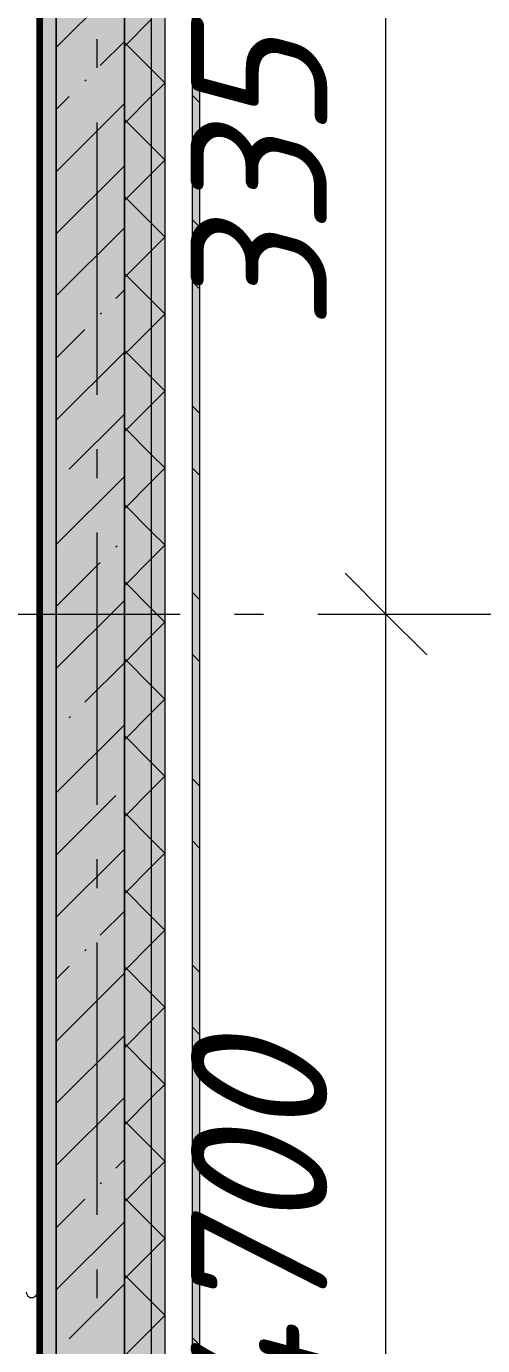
# Model space of a CAD drawing. Header units: millimetres. Extents: x -537608 to 253996, y -217170 to 186033.
# Drawn here: x -265021 to -263346, y -5137 to -292 of the extents above; entities that cross this region are included whole.
import ezdxf

# ---------------------------------------------------------------- set-up
doc = ezdxf.new("R2010")
doc.units = ezdxf.units.MM
doc.layers.add('16) Лак 1.6м', color=160, linetype='Continuous', lineweight=90)
doc.layers.add('PDF _Геометрия', color=7, linetype='Continuous')
doc.layers.add('PDF _Текст', color=7, linetype='Continuous')
doc.layers.add('PDF _Сплошная заливка', color=7, linetype='Continuous', true_color=0xffffff)
doc.styles.add('PDF ISOCPEUR Italic', font='isocpeui.ttf')

msp = doc.modelspace()

# ---------------------------------------------------------------- hatches: boundary and pattern name
at = {"layer": 'PDF _Сплошная заливка', "transparency": 33554559}
h = msp.add_hatch(color=256, dxfattribs=at)
h.paths.add_polyline_path([(-264384.3486, -7310.6582), (-264384.3486, -6810.6577), (-264411.3488, -6810.6577), (-264411.3488, -7310.6582)], flags=0)
h.paths.add_polyline_path([(-264411.3488, -5960.6578), (-264384.3486, -5960.6578), (-264384.3486, 1589.3432), (-264411.3488, 1589.3432), (-264411.3488, -4017.7553)], flags=0)
h.paths.add_polyline_path([(-264411.3488, 15239.3477), (-264384.3486, 15239.3477), (-264384.3486, 16539.3468), (-264411.3488, 16539.3468), (-264411.3488, 15917.7888)], flags=0)
h.paths.add_polyline_path([(-264411.3488, 18239.3476), (-264384.3486, 18239.3476), (-264384.3486, 19539.3489), (-264411.3488, 19539.3489), (-264411.3488, 18765.7234)], flags=0)
h.paths.add_polyline_path([(-264384.3486, 21239.3475), (-264384.3486, 22539.3466), (-264411.3488, 22539.3466), (-264411.3488, 21239.3475)], flags=0)
h.paths.add_polyline_path([(-264384.3486, 24239.3496), (-264384.3486, 25439.3504), (-264411.3488, 25439.3504), (-264411.3488, 24239.3496)], flags=0)
h.paths.add_polyline_path([(-264384.3486, 27139.349), (-264384.3486, 31549.0045), (-264411.3488, 31549.0045), (-264411.3488, 27139.349)], flags=0)
h = msp.add_hatch(color=256, dxfattribs=at)
h.paths.add_polyline_path([(-264511.3493, -7310.6582), (-264511.3493, -6810.6577), (-264561.3495, -6810.6577), (-264561.3495, -7310.6582)], flags=0)
h.paths.add_polyline_path([(-264561.3495, -5960.6578), (-264511.3493, -5960.6578), (-264511.3493, 1589.3432), (-264561.3495, 1589.3432), (-264561.3495, -5441.7237)], flags=0)
h.paths.add_polyline_path([(-264561.3495, 15239.3477), (-264511.3493, 15239.3477), (-264511.3493, 16539.3468), (-264561.3495, 16539.3468), (-264561.3495, 15917.7888)], flags=0)
h.paths.add_polyline_path([(-264511.3493, 18239.3476), (-264511.3493, 19539.3489), (-264561.3495, 19539.3489), (-264561.3495, 18239.3476)], flags=0)
h.paths.add_polyline_path([(-264561.3495, 21239.3475), (-264511.3493, 21239.3475), (-264511.3493, 22539.3466), (-264561.3495, 22539.3466), (-264561.3495, 21613.658)], flags=0)
h.paths.add_polyline_path([(-264511.3493, 24239.3496), (-264511.3493, 25439.3504), (-264561.3495, 25439.3504), (-264561.3495, 24239.3496)], flags=0)
h.paths.add_polyline_path([(-264561.3495, 27139.349), (-264511.3493, 27139.349), (-264511.3493, 31399.0038), (-264561.3495, 31399.0038), (-264561.3495, 27309.5272)], flags=0)
h = msp.add_hatch(color=256, dxfattribs=at)
h.paths.add_polyline_path([(-264911.3488, -7550.6578), (-264661.3483, -7550.6578), (-264661.3483, -6860.6579), (-264911.3488, -6860.6579), (-264911.3488, -7300.6578)], flags=0)
h.paths.add_polyline_path([(-264661.3483, -5860.658), (-264661.3483, 799.3446), (-264911.3488, 799.3446), (-264911.3488, -5860.658)], flags=0)
at = {"layer": 'PDF _Сплошная заливка', "true_color": 0x56bc34, "transparency": 33554559}
h = msp.add_hatch(color=85, dxfattribs=at)
h.paths.add_polyline_path([(-264971.3501, -7300.6578), (-264911.3488, -7300.6578), (-264911.3488, -6860.6579), (-264971.3501, -6860.6579), (-264971.3501, -7240.6582)], flags=0)
h.paths.add_polyline_path([(-264971.3501, -5860.658), (-264911.3488, -5860.658), (-264911.3488, 539.343), (-264971.3501, 539.343), (-264971.3501, -5441.7237)], flags=0)

# ---------------------------------------------------------------- linework, layer by layer
at = {"layer": '16) Лак 1.6м'}
msp.add_lwpolyline([(-268251.3509, -7085.6584), (-268251.3509, -7240.6582), (-264971.3501, -7240.6582), (-264971.3501, 479.3445), (-265191.3492, 479.3445), (-265221.3495, 739.3439), (-268251.3509, 739.3439), (-268251.3509, -5407.9645), (-268251.3509, -5435.6572)], dxfattribs=at)
at = {"layer": 'PDF _Геометрия', "lineweight": 9}
for p, q in [((-264561.3495, -5960.6578), (-264561.3495, 1589.3432)), ((-264511.3493, -5960.6578), (-264511.3493, 1589.3432)), ((-264411.3488, -5960.6578), (-264411.3488, 1589.3432)), ((-264384.3486, -5960.6578), (-264384.3486, 1589.3432)), ((-263700.917, -2450.6564), (-263700.917, 899.3449)), ((-264661.3483, -5860.658), (-264661.3483, 799.3446)), ((-264661.3483, 799.3446), (-264661.3483, -5960.6578)), ((-264911.3488, -5860.658), (-264911.3488, 539.343)), ((-264911.3488, 539.343), (-264911.3488, -5860.658)), ((-264971.3501, 479.3445), (-264971.3501, -5860.658)), ((-264981.3484, -4940.6031), (-264981.3484, -20.6017)), ((-264911.3488, -369.9896), (-264661.3483, -119.9907)), ((-264661.3483, -366.4308), (-264561.3495, -266.4303)), ((-264749.662, -436.4018), (-264661.3483, -348.0897)), ((-264561.3495, -451.0483), (-264661.3483, -351.05)), ((-264511.3493, -501.0485), (-264561.3495, -451.0483)), ((-264806.6856, -493.4271), (-264801.9448, -488.6841)), ((-264561.3495, -549.2747), (-264511.3493, -499.2745)), ((-264911.3488, -598.0886), (-264863.7115, -550.4503)), ((-264911.3488, -826.1877), (-264661.3483, -576.1867)), ((-264661.3483, -649.273), (-264561.3495, -549.2747)), ((-264561.3495, -733.8927), (-264661.3483, -633.8923)), ((-264511.3493, -783.8929), (-264561.3495, -733.8927)), ((-264911.3488, -1054.2868), (-264661.3483, -804.2857)), ((-264561.3495, -832.1169), (-264511.3493, -782.1167)), ((-264661.3483, -932.1174), (-264561.3495, -832.1169)), ((-264561.3495, -1016.7349), (-264661.3483, -916.7345)), ((-264511.3493, -1066.7351), (-264561.3495, -1016.7349)), ((-264911.3488, -1282.3837), (-264661.3483, -1032.3847)), ((-264561.3495, -1114.9592), (-264511.3493, -1064.9589)), ((-264661.3483, -1214.9596), (-264561.3495, -1114.9592)), ((-264561.3495, -1299.5771), (-264661.3483, -1199.5768)), ((-264692.6377, -1291.7706), (-264661.3483, -1260.4838)), ((-264511.3493, -1349.5774), (-264561.3495, -1299.5771)), ((-264749.662, -1348.7959), (-264744.9206, -1344.0551)), ((-264561.3495, -1397.8014), (-264511.3493, -1347.8012)), ((-264661.3483, -1497.8018), (-264561.3495, -1397.8014)), ((-264911.3488, -1510.4828), (-264806.6856, -1405.8212)), ((-264911.3488, -1738.5818), (-264661.3483, -1488.5808)), ((-264561.3495, -1582.4194), (-264661.3483, -1482.4212)), ((-264511.3493, -1632.4196), (-264561.3495, -1582.4194)), ((-264561.3495, -1680.6458), (-264511.3493, -1630.6456)), ((-264661.3483, -1780.6441), (-264561.3495, -1680.6458)), ((-264863.7115, -1919.0424), (-264661.3483, -1716.6798)), ((-264561.3495, -1865.2638), (-264661.3483, -1765.2634)), ((-264511.3493, -1915.264), (-264561.3495, -1865.2638)), ((-264561.3495, -1963.488), (-264511.3493, -1913.4878)), ((-264911.3488, -2194.7778), (-264661.3483, -1944.7788)), ((-264661.3483, -2063.4885), (-264561.3495, -1963.488)), ((-264561.3495, -2148.106), (-264661.3483, -2048.1056)), ((-264511.3493, -2198.1062), (-264561.3495, -2148.106)), ((-264692.6377, -2204.1647), (-264687.8958, -2199.4239)), ((-264561.3495, -2246.3303), (-264511.3493, -2196.3301)), ((-264911.3488, -2422.8769), (-264749.662, -2261.19)), ((-264661.3483, -2346.3307), (-264561.3495, -2246.3303)), ((-264561.3495, -2430.9483), (-264661.3483, -2330.9479)), ((-264911.3488, -2650.9759), (-264661.3483, -2400.9749)), ((-264511.3493, -2480.9485), (-264561.3495, -2430.9483)), ((-263913.0502, -2450.6564), (-263700.917, -2450.6564)), ((-263700.917, -7150.6582), (-263700.917, -2450.6564)), ((-263700.917, -2450.6564), (-263460.9174, -2450.6564)), ((-264561.3495, -2529.1725), (-264511.3493, -2479.1723)), ((-264661.3483, -2629.1729), (-264561.3495, -2529.1725)), ((-264561.3495, -2713.7905), (-264661.3483, -2613.7923)), ((-264806.6856, -2774.4112), (-264661.3483, -2629.0739)), ((-264511.3493, -2763.7907), (-264561.3495, -2713.7905)), ((-264561.3495, -2812.0169), (-264511.3493, -2762.0167)), ((-264911.3488, -3107.174), (-264661.3483, -2857.173)), ((-264863.7115, -2831.4365), (-264858.9696, -2826.6957)), ((-264661.3483, -2912.0151), (-264561.3495, -2812.0169)), ((-264561.3495, -2996.6349), (-264661.3483, -2896.6345)), ((-264511.3493, -3046.6351), (-264561.3495, -2996.6349)), ((-264561.3495, -3094.8591), (-264511.3493, -3044.859)), ((-264661.3483, -3194.8595), (-264561.3495, -3094.8591)), ((-264911.3488, -3335.271), (-264692.6377, -3116.5588)), ((-264561.3495, -3279.4772), (-264661.3483, -3179.4767)), ((-264511.3493, -3329.4774), (-264561.3495, -3279.4772)), ((-264911.3488, -3563.37), (-264661.3483, -3313.3711)), ((-264561.3495, -3377.7014), (-264511.3493, -3327.7012)), ((-264661.3483, -3477.7018), (-264561.3495, -3377.7014)), ((-264561.3495, -3562.3194), (-264661.3483, -3462.319)), ((-264749.662, -3629.7822), (-264661.3483, -3541.468)), ((-264511.3493, -3612.3196), (-264561.3495, -3562.3194)), ((-264561.3495, -3660.5436), (-264511.3493, -3610.5456)), ((-264661.3483, -3760.544), (-264561.3495, -3660.5436)), ((-264806.6856, -3686.8054), (-264801.9448, -3682.0645)), ((-264911.3488, -3791.469), (-264863.7115, -3743.8307)), ((-264911.3488, -4019.5681), (-264661.3483, -3769.5671)), ((-264561.3495, -3845.1616), (-264661.3483, -3745.1633)), ((-264511.3493, -3895.1619), (-264561.3495, -3845.1616)), ((-264561.3495, -3943.388), (-264511.3493, -3893.3878)), ((-264661.3483, -4043.3863), (-264561.3495, -3943.388)), ((-264911.3488, -4247.6651), (-264661.3483, -3997.6661)), ((-264561.3495, -4128.006), (-264661.3483, -4028.0056)), ((-264511.3493, -4178.0062), (-264561.3495, -4128.006)), ((-264561.3495, -4226.2303), (-264511.3493, -4176.23)), ((-264911.3488, -4475.7641), (-264661.3483, -4225.7652)), ((-264661.3483, -4326.2307), (-264561.3495, -4226.2303)), ((-264561.3495, -4410.8482), (-264661.3483, -4310.8478)), ((-264692.6377, -4485.151), (-264661.3483, -4453.8621)), ((-264511.3493, -4460.8485), (-264561.3495, -4410.8482)), ((-264561.3495, -4509.0725), (-264511.3493, -4459.0723)), ((-264749.662, -4542.1763), (-264744.9206, -4537.4333)), ((-264661.3483, -4609.0729), (-264561.3495, -4509.0725)), ((-264911.3488, -4703.8632), (-264806.6856, -4599.1995)), ((-264561.3495, -4693.6915), (-264661.3483, -4593.69)), ((-264911.3488, -4931.9622), (-264661.3483, -4681.9612)), ((-264511.3493, -4743.6907), (-264561.3495, -4693.6915)), ((-264561.3495, -4791.9157), (-264511.3493, -4741.9155)), ((-264661.3483, -4891.9162), (-264561.3495, -4791.9157)), ((-264561.3495, -4976.5338), (-264661.3483, -4876.5334)), ((-265021.3503, -4940.6031), (-265020.6672, -4945.7799)), ((-264982.0303, -4945.7799), (-264981.3484, -4940.6031)), ((-264863.7115, -5112.4229), (-264661.3483, -4910.0597)), ((-265020.6672, -4945.7799), (-265018.6693, -4950.6041)), ((-265018.6693, -4950.6041), (-265015.4915, -4954.7454)), ((-265015.4915, -4954.7454), (-265011.3492, -4957.9242)), ((-265011.3492, -4957.9242), (-265006.5256, -4959.9221)), ((-265006.5256, -4959.9221), (-265001.3488, -4960.6025)), ((-265001.3488, -4960.6025), (-264996.1731, -4959.9221)), ((-264996.1731, -4959.9221), (-264991.3494, -4957.9242)), ((-264991.3494, -4957.9242), (-264987.2071, -4954.7454)), ((-264987.2071, -4954.7454), (-264984.0282, -4950.6041)), ((-264984.0282, -4950.6041), (-264982.0303, -4945.7799)), ((-264511.3493, -5026.534), (-264561.3495, -4976.5338)), ((-264561.3495, -5074.7591), (-264511.3493, -5024.7589)), ((-264661.3483, -5174.7584), (-264561.3495, -5074.7591))]:
    msp.add_line(p, q, dxfattribs=at)
at = {"layer": 'PDF _Геометрия', "color": 8, "lineweight": 9, "true_color": 0x787878}
for p, q in [((-264384.3486, -345.517), (-264411.3488, -318.5168)), ((-264384.3486, -573.616), (-264411.3488, -546.6158)), ((-264384.3486, -1029.812), (-264411.3488, -1002.814)), ((-264384.3486, -1257.9111), (-264411.3488, -1230.9109)), ((-264384.3486, -1714.1091), (-264411.3488, -1687.109)), ((-264384.3486, -1942.2082), (-264411.3488, -1915.208)), ((-264384.3486, -2398.4042), (-264411.3488, -2371.404)), ((-264384.3486, -2626.5033), (-264411.3488, -2599.503)), ((-264384.3486, -3082.6993), (-264411.3488, -3055.6991)), ((-264384.3486, -3310.7983), (-264411.3488, -3283.7981)), ((-264384.3486, -3766.9964), (-264411.3488, -3739.9962)), ((-264384.3486, -3995.0933), (-264411.3488, -3968.0953)), ((-264384.3486, -4451.2915), (-264411.3488, -4424.2913)), ((-264384.3486, -4679.3905), (-264411.3488, -4652.3903)), ((-264384.3486, -5135.5876), (-264411.3488, -5108.5879))]:
    msp.add_line(p, q, dxfattribs=at)
at = {"layer": 'PDF _Геометрия', "color": 253, "lineweight": 9, "true_color": 0xaaaaaa}
for p, q in [((-264761.3498, -445.2461), (-264761.3498, -339.4134)), ((-264761.3498, -1645.2469), (-264761.3498, -645.247)), ((-264981.3484, -700.6554), (-264971.3501, -700.6554)), ((-264971.3501, -700.6554), (-264981.3484, -700.6554)), ((-264981.3484, -1000.6567), (-264971.3501, -1000.6567)), ((-264971.3501, -1000.6567), (-264981.3484, -1000.6567)), ((-264981.3484, -1300.6558), (-264971.3501, -1300.6558)), ((-264971.3501, -1300.6558), (-264981.3484, -1300.6558)), ((-264981.3484, -1600.6571), (-264971.3501, -1600.6571)), ((-264971.3501, -1600.6571), (-264981.3484, -1600.6571)), ((-264761.3498, -1951.0805), (-264761.3498, -1845.2456)), ((-264981.3484, -1900.6562), (-264971.3501, -1900.6562)), ((-264971.3501, -1900.6562), (-264981.3484, -1900.6562)), ((-264761.3498, -3151.0792), (-264761.3498, -2151.0793)), ((-264981.3484, -2200.6575), (-264971.3501, -2200.6575)), ((-264971.3501, -2200.6575), (-264981.3484, -2200.6575)), ((-265456.6104, -2450.6564), (-264456.6104, -2450.6564)), ((-264256.6101, -2450.6564), (-264150.7768, -2450.6564)), ((-263950.777, -2450.6564), (-262950.777, -2450.6564)), ((-264981.3484, -2500.6566), (-264971.3501, -2500.6566)), ((-264971.3501, -2500.6566), (-264981.3484, -2500.6566)), ((-264981.3484, -2800.6557), (-264971.3501, -2800.6557)), ((-264971.3501, -2800.6557), (-264981.3484, -2800.6557)), ((-264981.3484, -3100.6571), (-264971.3501, -3100.6571)), ((-264971.3501, -3100.6571), (-264981.3484, -3100.6571)), ((-264761.3498, -3456.9129), (-264761.3498, -3351.0801)), ((-264981.3484, -3400.6562), (-264971.3501, -3400.6562)), ((-264971.3501, -3400.6562), (-264981.3484, -3400.6562)), ((-264761.3498, -4656.9137), (-264761.3498, -3656.9137)), ((-264981.3484, -3700.6575), (-264971.3501, -3700.6575)), ((-264971.3501, -3700.6575), (-264981.3484, -3700.6575)), ((-264981.3484, -4000.6566), (-264971.3501, -4000.6566)), ((-264971.3501, -4000.6566), (-264981.3484, -4000.6566)), ((-264981.3484, -4300.6578), (-264971.3501, -4300.6578)), ((-264971.3501, -4300.6578), (-264981.3484, -4300.6578)), ((-264971.3501, -4600.657), (-264981.3484, -4600.657)), ((-264761.3498, -4962.7473), (-264761.3498, -4856.9145))]:
    msp.add_line(p, q, dxfattribs=at)
at = {"layer": 'PDF _Геометрия', "lineweight": 20}
for p, q in [((-263850.9176, -2300.6557), (-263700.917, -2450.6564)), ((-263700.917, -2450.6564), (-263550.9174, -2600.6571))]:
    msp.add_line(p, q, dxfattribs=at)
at = {"layer": 'PDF _Геометрия', "color": 9, "lineweight": 9, "true_color": 0xc0c0c0}
for p, q in [((-264971.3501, -4590.6565), (-264981.3484, -4590.6565)), ((-264971.3501, -4600.657), (-264981.3484, -4600.657))]:
    msp.add_line(p, q, dxfattribs=at)
at = {"layer": 'PDF _Сплошная заливка', "lineweight": 35, "transparency": 33554559}
msp.add_solid([(-264561.3495, -5960.6578), (-264561.3495, 1589.3432), (-264661.3483, -5960.6578), (-264661.3483, 1589.3432)], dxfattribs=at)

# ---------------------------------------------------------------- texts
at = {"layer": 'PDF _Текст', "char_height": 500, "attachment_point": 4, "rotation": 90, "style": 'PDF ISOCPEUR Italic'}
for s, insert in [('3350', (-264166.4309, -1407.7287)), ('4700', (-264166.4309, -5451.8846))]:
    msp.add_mtext(s, dxfattribs=dict(at, insert=insert))

doc.saveas('drawing.dxf')
